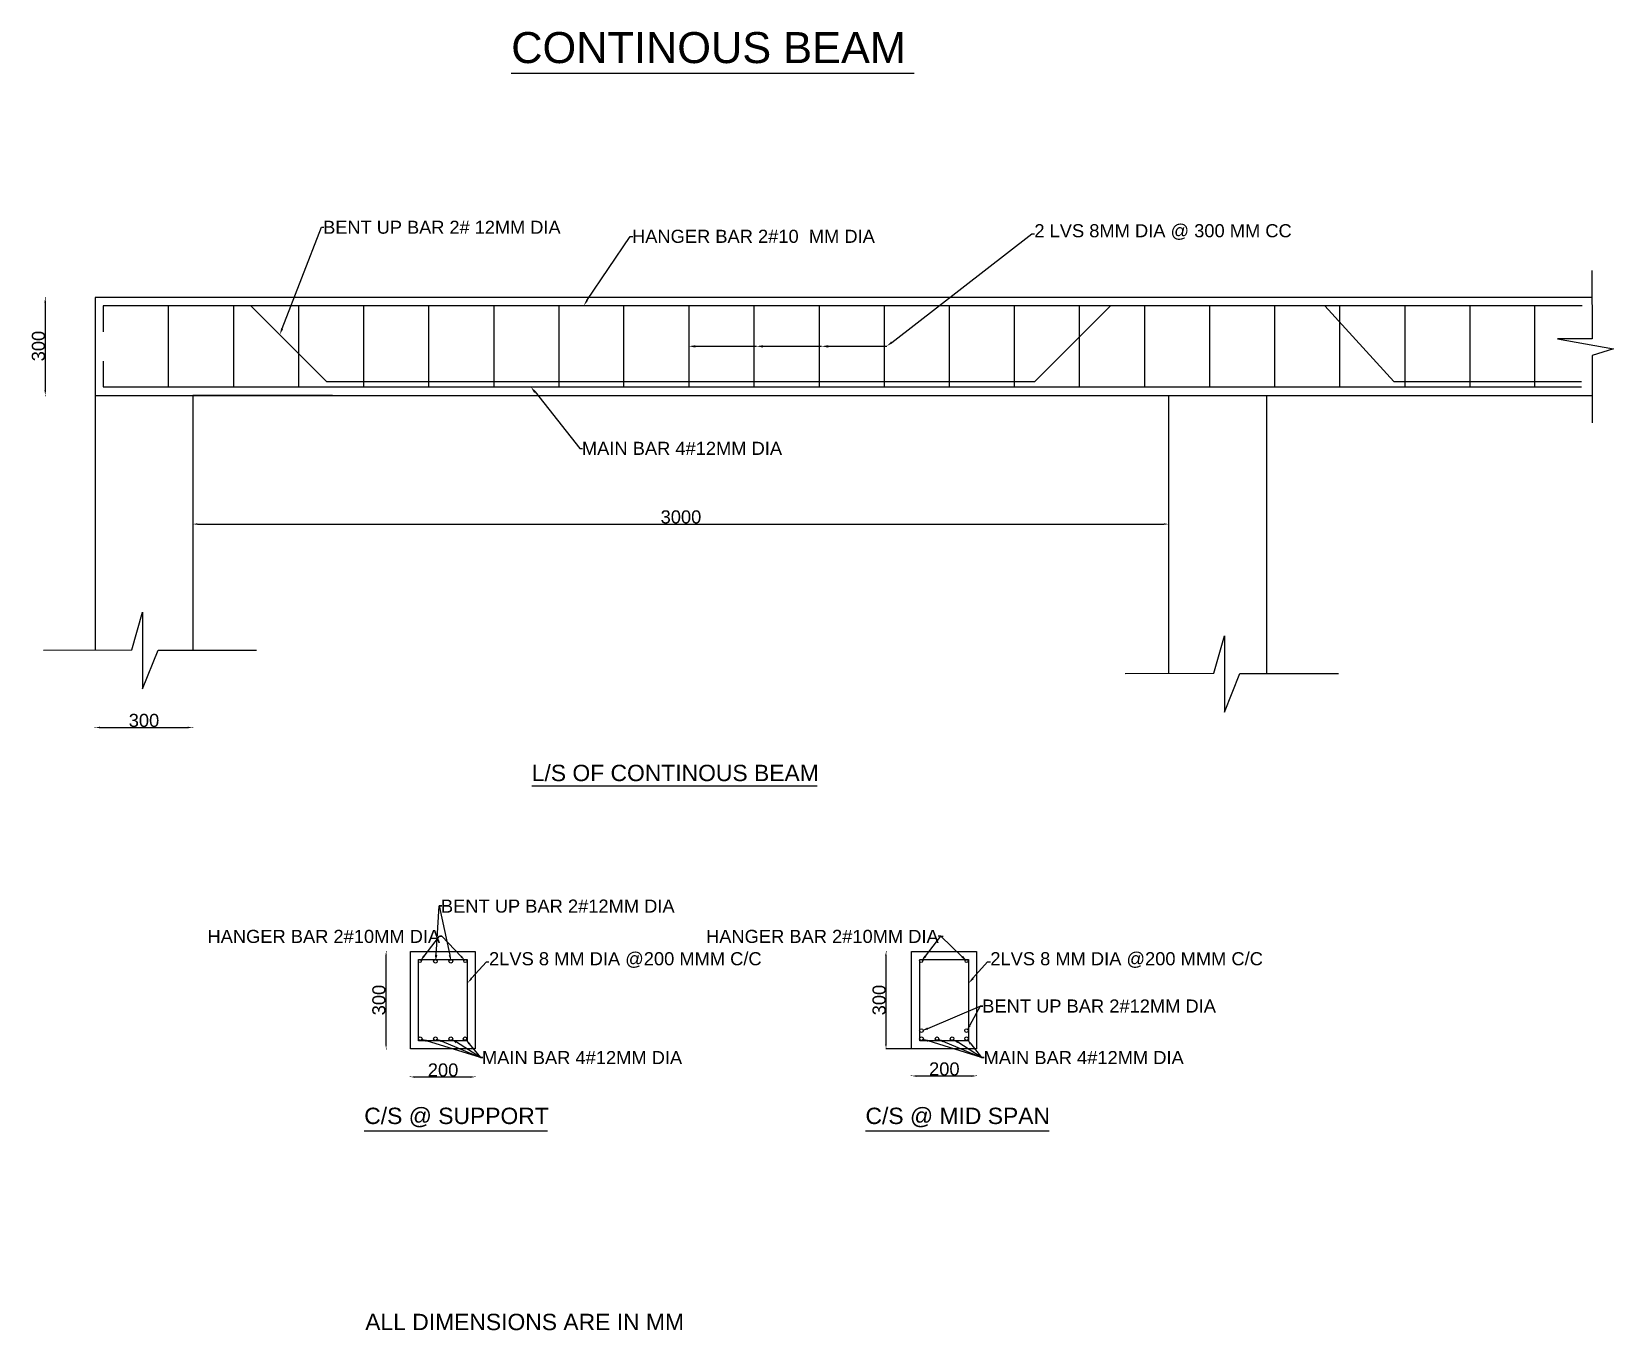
# Model space of a CAD drawing. Header units: millimetres. Extents: x 1159 to 6020, y 617 to 4609.
import ezdxf

# ---------------------------------------------------------------- set-up
doc = ezdxf.new("R2010")
doc.units = ezdxf.units.MM
doc.layers.add('PDF_0', color=7, linetype='Continuous')
doc.layers.add('PDF_Text', color=7, linetype='Continuous')
doc.styles.add('PDF ArialMT', font='arial.ttf')
doc.styles.add('PDF TimesNewRomanPS-BoldMT', font='arial.ttf')

msp = doc.modelspace()

# ---------------------------------------------------------------- linework, layer by layer
at = {"layer": 'PDF_0', "lineweight": 25}
for points in [[(2633.3, 4481.7), (3871.9, 4481.7)], [(1929.2, 3696.9), (2050.2, 4008.1), (2057.4, 4008.1)], [(3802.7, 3653.5), (4232.8, 3987.4), (4241, 3987.4)], [(2865.9, 3782.7), (2998.3, 3979.2), (3006.5, 3979.2)], [(5954.2, 3874.8), (5955.3, 3664.9), (5848.8, 3664.9), (6020.4, 3633.9), (5955.3, 3613.2), (5955.3, 3406.4)], [(1201.3, 3792), (1202.4, 3792)], [(5954.2, 3792), (4954.4, 3792), (1354.4, 3792), (1354.4, 3491.2), (4954.4, 3491.2), (5954.2, 3491.2)], [(1201.3, 3506.7), (1201.3, 3776.5)], [(5924.2, 3766.2), (4954.4, 3766.2), (1379.2, 3766.2), (1379.2, 3686.6)], [(1578.7, 3766.2), (1578.7, 3517)], [(1779.3, 3766.2), (1779.3, 3517)], [(1833.1, 3766.2), (2065.7, 3533.6), (4242.1, 3533.6), (4474.7, 3766.2)], [(1978.8, 3766.2), (1978.8, 3517)], [(2179.4, 3766.2), (2179.4, 3517)], [(2379, 3766.2), (2379, 3517)], [(2579.5, 3766.2), (2579.5, 3517)], [(2779.1, 3766.2), (2779.1, 3517)], [(2978.6, 3766.2), (2978.6, 3517)], [(3179.2, 3766.2), (3179.2, 3517)], [(3378.7, 3766.2), (3378.7, 3517)], [(3579.3, 3766.2), (3579.3, 3517)], [(3778.9, 3766.2), (3778.9, 3517)], [(3979.4, 3766.2), (3979.4, 3517)], [(4179, 3766.2), (4179, 3517)], [(4378.5, 3766.2), (4378.5, 3517)], [(4579.1, 3766.2), (4579.1, 3517)], [(4778.7, 3766.2), (4778.7, 3517)], [(4979.2, 3766.2), (4979.2, 3517)], [(5133.3, 3766.2), (5345.2, 3533.6), (5922.2, 3533.6)], [(5178.8, 3766.2), (5178.8, 3517)], [(5379.4, 3766.2), (5379.4, 3517)], [(5578.9, 3766.2), (5578.9, 3517)], [(5778.5, 3766.2), (5778.5, 3517)], [(3198.8, 3642.1), (3378.7, 3642.1), (3387, 3642.1)], [(3406.7, 3642.1), (3579.3, 3642.1), (3586.6, 3642.1)], [(3607.2, 3642.1), (3778.9, 3642.1), (3787.1, 3642.1)], [(1379.2, 3596.6), (1379.2, 3517), (4954.4, 3517), (5922.2, 3517)], [(2706.7, 3501.5), (2844.2, 3327.8), (2852.5, 3327.8)], [(1201.3, 3491.2), (1202.4, 3491.2)], [(1354.4, 3491.2), (1354.4, 2708.5)], [(2083.3, 3491.2), (1654.2, 3491.2), (1654.2, 2708.5)], [(1654.2, 3491.2), (1654.2, 3094.2)], [(4224.5, 3491.2), (4653.6, 3491.2), (4653.6, 2636.1)], [(4525.4, 3491.2), (4954.4, 3491.2), (4954.4, 2636.1)], [(4653.6, 3491.2), (4653.6, 3094.2)], [(4954.4, 3491.2), (5382.5, 3491.2)], [(5254.3, 3491.2), (5683.3, 3491.2)], [(1668.7, 3095.2), (4639.1, 3095.2)], [(1195.1, 2708.5), (1467.1, 2709.5), (1500.1, 2824.3), (1500.1, 2589.6), (1547.7, 2708.5), (1850.6, 2708.5)], [(4520.2, 2636.1), (4792.1, 2637.2), (4825.2, 2751.9), (4825.2, 2517.2), (4872.7, 2636.1), (5175.7, 2636.1)], [(1354.4, 2470.7), (1354.4, 2471.7)], [(1368.8, 2470.7), (1638.7, 2470.7)], [(1654.2, 2470.7), (1654.2, 2471.7)], [(2696.4, 2290.8), (3573.1, 2290.8)], [(2402.7, 1770.7), (2412, 1921.7), (2420.3, 1921.7), (2412, 1921.7), (2444.1, 1770.7)], [(2365.5, 1767.6), (2413.1, 1828.6), (2420.3, 1828.6)], [(2479.2, 1766.6), (2420.3, 1828.6), (2413.1, 1828.6)], [(3906, 1767.6), (3953.6, 1828.6), (3960.8, 1828.6)], [(4018.7, 1765.6), (3953.6, 1828.6), (3945.3, 1828.6)], [(2248.7, 1782.1), (2249.7, 1782.1)], [(2248.7, 1497.8), (2248.7, 1767.6)], [(2511.3, 1699.4), (2556.8, 1750.1), (2564, 1750.1)], [(3785.1, 1782.1), (3786.1, 1782.1)], [(3785.1, 1497.8), (3785.1, 1767.6)], [(4051.8, 1699.4), (4097.3, 1750.1), (4105.6, 1750.1)], [(3913.3, 1545.4), (4074.6, 1613.6), (4082.8, 1613.6), (4074.6, 1613.6), (4042.5, 1555.7)], [(2419.3, 1506.1), (2538.2, 1456.4), (2545.4, 1456.4), (2538.2, 1456.4), (2372.8, 1507.1)], [(3959.8, 1506.1), (4078.7, 1456.4), (4087, 1456.4), (4078.7, 1456.4), (3914.3, 1507.1)], [(2248.7, 1482.3), (2249.7, 1482.3)], [(2504.1, 1497.8), (2538.2, 1456.4), (2545.4, 1456.4), (2538.2, 1456.4), (2464.8, 1503)], [(3862.6, 1482.3), (3784, 1482.3)], [(4045.6, 1497.8), (4078.7, 1456.4), (4087, 1456.4), (4078.7, 1456.4), (4005.3, 1503)], [(2323.1, 1396.5), (2323.1, 1397.5)], [(2337.6, 1396.5), (2508.2, 1396.5)], [(2522.7, 1396.5), (2522.7, 1397.5)], [(3863.7, 1399.6), (3863.7, 1400.6)], [(3879.2, 1399.6), (4048.7, 1399.6)], [(4063.2, 1399.6), (4063.2, 1400.6)], [(2181.5, 1231), (2745, 1231)], [(3722, 1231), (4286.5, 1231)]]:
    msp.add_lwpolyline(points, dxfattribs=at)
for points in [[(2323.1, 1482.3), (2323.1, 1782.1), (2522.7, 1782.1), (2522.7, 1482.3)], [(2347.9, 1507.1), (2347.9, 1757.3), (2497.9, 1757.3), (2497.9, 1507.1)], [(3863.7, 1482.3), (3863.7, 1782.1), (4063.2, 1782.1), (4063.2, 1482.3)], [(3888.5, 1507.1), (3888.5, 1757.3), (4038.4, 1757.3), (4038.4, 1507.1)]]:
    msp.add_lwpolyline(points, close=True, dxfattribs=at)
for centre, radius in [((2352.4, 1752.7), 4.65), ((2400, 1751.7), 5.69), ((2447.5, 1751.7), 5.69), ((2492, 1752.7), 4.65), ((3893, 1752.7), 4.65), ((4032.6, 1752.7), 4.65), ((2353.4, 1513.9), 5.69), ((2400, 1513.9), 5.69), ((2447.5, 1513.9), 5.69), ((2491, 1513.9), 5.69), ((3894, 1538.7), 5.69), ((3894, 1513.9), 5.69), ((3941.6, 1513.9), 5.69), ((3988.1, 1513.9), 5.69), ((4032.6, 1538.7), 5.69), ((4032.6, 1513.9), 5.69)]:
    msp.add_circle(centre, radius, dxfattribs=at)
at = {"layer": 'PDF_0', "transparency": 33554559}
for points in [[(1198.2, 3776.5), (1203.4, 3776.5), (1201.3, 3792)], [(2869, 3781.7), (2855.6, 3766.2), (2863.9, 3784.8)], [(1932.3, 3694.9), (1922, 3678.3), (1926.1, 3698)], [(3804.7, 3651.4), (3787.1, 3642.1), (3800.6, 3656.6)], [(3198.8, 3638), (3179.2, 3642.1), (3198.8, 3645.2)], [(3406.7, 3638), (3387, 3642.1), (3406.7, 3645.2)], [(3607.2, 3638), (3586.6, 3642.1), (3607.2, 3645.2)], [(1198.2, 3506.7), (1203.4, 3506.7), (1201.3, 3491.2)], [(2703.6, 3498.4), (2693.3, 3517), (2708.8, 3503.6)], [(1668.7, 3098.3), (1668.7, 3093.1), (1654.2, 3095.2)], [(4639.1, 3098.3), (4639.1, 3093.1), (4653.6, 3095.2)], [(1368.8, 2472.8), (1368.8, 2467.6), (1354.4, 2470.7)], [(1638.7, 2472.8), (1638.7, 2467.6), (1654.2, 2470.7)], [(2245.6, 1767.6), (2250.8, 1767.6), (2248.7, 1782.1)], [(2367.6, 1765.6), (2353.1, 1752.1), (2362.4, 1769.7)], [(2405.8, 1770.7), (2400.7, 1751.1), (2398.6, 1771.8)], [(2447.2, 1771.8), (2448.2, 1751.1), (2441, 1769.7)], [(2481.3, 1768.7), (2492.7, 1752.1), (2477.2, 1764.5)], [(3782, 1767.6), (3787.1, 1767.6), (3785.1, 1782.1)], [(3909.1, 1765.6), (3893.6, 1752.1), (3902.9, 1769.7)], [(4021.8, 1768.7), (4033.2, 1752.1), (4016.7, 1763.5)], [(2513.4, 1697.3), (2497.9, 1683.9), (2509.2, 1701.5)], [(4054.9, 1697.3), (4038.4, 1683.9), (4049.8, 1701.5)], [(4045.6, 1553.6), (4033.2, 1538.1), (4039.4, 1556.7)], [(2371.7, 1504), (2354.1, 1513.3), (2373.8, 1510.2)], [(2418.2, 1503), (2400.7, 1513.3), (2420.3, 1509.2)], [(2462.7, 1499.9), (2448.2, 1513.3), (2466.8, 1505)], [(2502, 1495.7), (2491.7, 1513.3), (2507.2, 1499.9)], [(3914.3, 1542.3), (3894.7, 1538.1), (3912.2, 1548.5)], [(3913.3, 1504), (3894.7, 1513.3), (3914.3, 1510.2)], [(3958.8, 1503), (3942.2, 1513.3), (3961.9, 1509.2)], [(4004.3, 1499.9), (3988.8, 1513.3), (4007.4, 1505)], [(4042.5, 1495.7), (4033.2, 1513.3), (4047.7, 1499.9)], [(2245.6, 1497.8), (2250.8, 1497.8), (2248.7, 1482.3)], [(3782, 1497.8), (3787.1, 1497.8), (3785.1, 1482.3)], [(2337.6, 1398.5), (2337.6, 1393.4), (2323.1, 1396.5)], [(2508.2, 1398.5), (2508.2, 1393.4), (2522.7, 1396.5)], [(3879.2, 1401.6), (3879.2, 1396.5), (3863.7, 1399.6)], [(4048.7, 1401.6), (4048.7, 1396.5), (4063.2, 1399.6)]]:
    msp.add_solid(points, dxfattribs=at)

# ---------------------------------------------------------------- texts
at = {"layer": 'PDF_Text', "attachment_point": 4}
for s, insert, char_height, style in [('CONTINOUS BEAM', (2633.1, 4559.3), 95.33, 'PDF TimesNewRomanPS-BoldMT'), ('BENT UP BAR 2# 12MM DIA', (2055.2, 4007.6), 39.999, 'PDF ArialMT'), ('HANGER BAR 2#10  MM DIA', (3004.3, 3979.7), 40.233, 'PDF ArialMT'), ('2 LVS 8MM DIA @ 300 MM CC', (4240.9, 3993.1), 40.233, 'PDF ArialMT'), ('MAIN BAR 4#12MM DIA', (2850.3, 3328.3), 40.233, 'PDF ArialMT'), ('3000', (3092.2, 3117.3), 40.23, 'PDF ArialMT'), ('300', (1457.5, 2491.8), 40.23, 'PDF ArialMT'), ('L/S OF CONTINOUS BEAM', (2696.2, 2330.3), 50.291, 'PDF ArialMT'), ('BENT UP BAR 2#12MM DIA', (2417, 1921.1), 40.233, 'PDF ArialMT'), ('HANGER BAR 2#10MM DIA', (1699.5, 1828), 40.233, 'PDF ArialMT'), ('HANGER BAR 2#10MM DIA', (3231.8, 1828), 40.233, 'PDF ArialMT'), ('2LVS 8 MM DIA @200 MMM C/C', (2564.9, 1755.6), 40.233, 'PDF ArialMT'), ('2LVS 8 MM DIA @200 MMM C/C', (4105.5, 1755.6), 40.233, 'PDF ArialMT'), ('BENT UP BAR 2#12MM DIA', (4080.7, 1614), 40.233, 'PDF ArialMT'), ('MAIN BAR 4#12MM DIA', (2543.2, 1455.8), 40.233, 'PDF ArialMT'), ('MAIN BAR 4#12MM DIA', (4084.8, 1455.8), 40.233, 'PDF ArialMT'), ('200', (2376.7, 1417.5), 40.23, 'PDF ArialMT'), ('200', (3917.3, 1420.6), 40.23, 'PDF ArialMT'), ('C/S @ SUPPORT', (2181.3, 1271.6), 50.291, 'PDF ArialMT'), ('C/S @ MID SPAN', (3721.9, 1271.6), 50.291, 'PDF ArialMT'), ('ALL DIMENSIONS ARE IN MM', (2184.4, 642.9), 50.291, 'PDF ArialMT')]:
    msp.add_mtext(s, dxfattribs=dict(at, insert=insert, char_height=char_height, style=style))
at = {"layer": 'PDF_Text', "char_height": 40.23, "attachment_point": 4, "rotation": 90, "style": 'PDF ArialMT'}
for insert in [(1180.1, 3595.7), (2226.5, 1585.7), (3763.9, 1585.7)]:
    msp.add_mtext('300', dxfattribs=dict(at, insert=insert))

doc.saveas('drawing.dxf')
